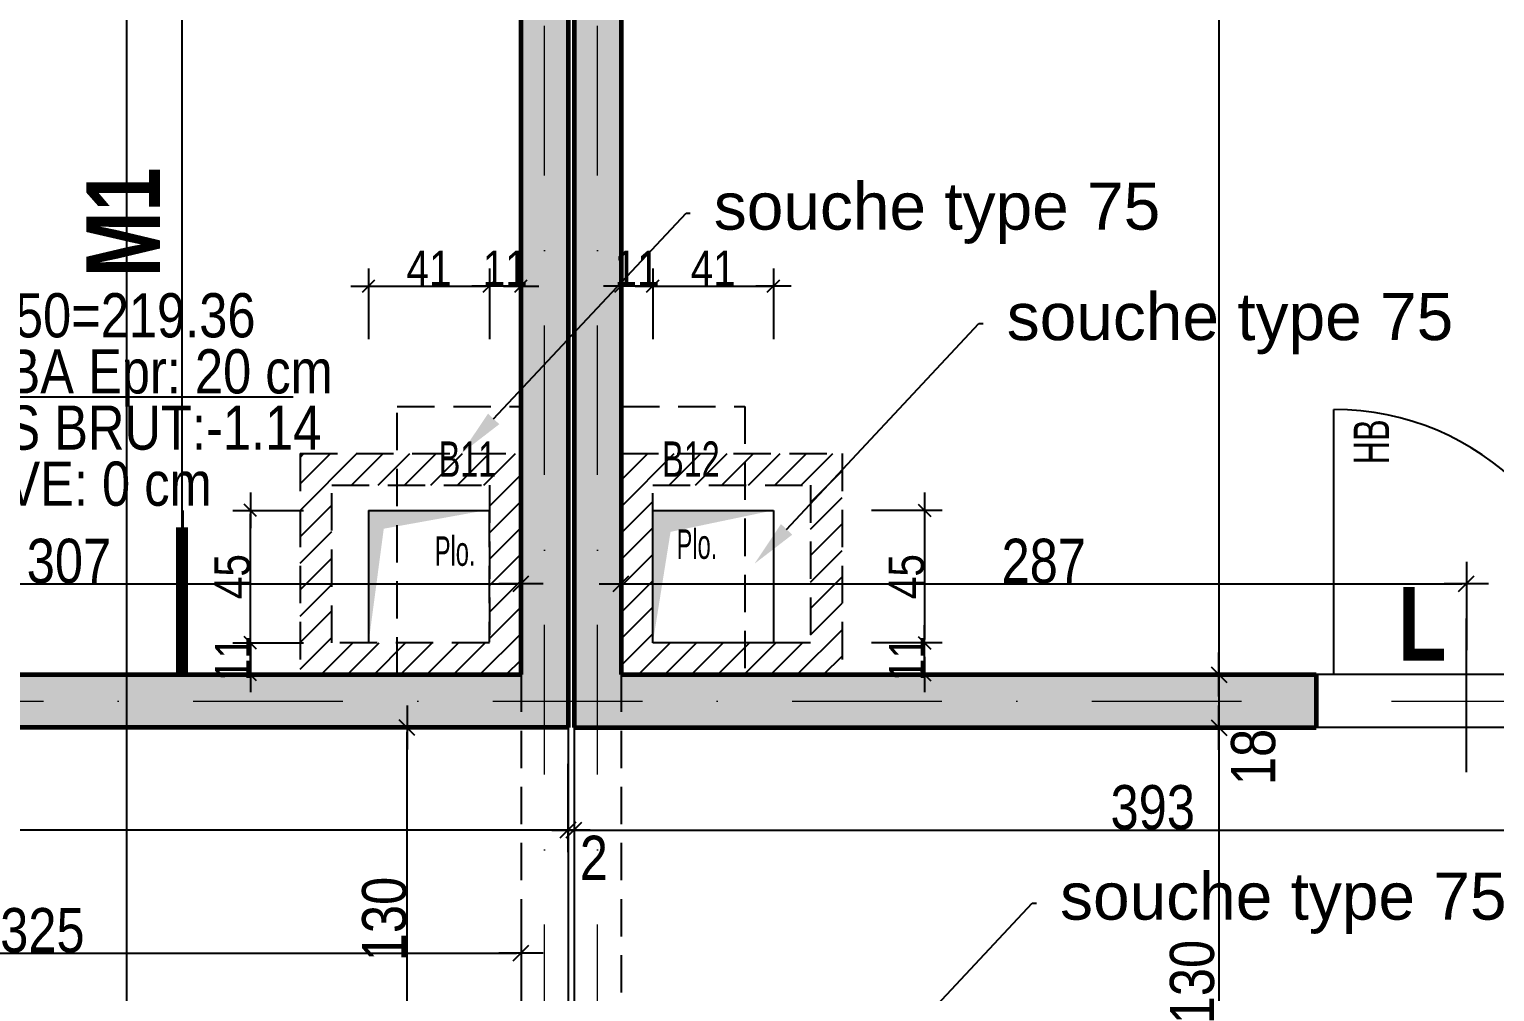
# Model space of a CAD drawing. Header units: millimetres. Extents: x 30537 to 37023, y -37354 to 0.
# Drawn here: x 32150.3 to 32647.9, y -34668.7 to -34342 of the extents above; entities that cross this region are included whole.
import ezdxf
from ezdxf import colors
from ezdxf.entities.mleader import LeaderData, LeaderLine
from ezdxf.enums import TextEntityAlignment as Align
from ezdxf.math import Vec2, Vec3

# ---------------------------------------------------------------- set-up
doc = ezdxf.new("R2010")
doc.units = ezdxf.units.MM
doc.linetypes.add('CACHEX2', pattern=[19.05, 12.7, -6.35])
doc.linetypes.add('TIRETPTX2', pattern=[50.8, 25.4, -12.7, 0, -12.7])
for name, color, linetype in [('01-Cad  2', 1, 'Continuous'), ('01_cote_gen', 4, 'Continuous'), ('01_linteaux', 2, 'Continuous'), ('01_murs_sup', 2, 'CACHEX2'), ('01_poch_murs', 253, 'Continuous'), ('01_resv', 32, 'Continuous'), ('01_texte', 230, 'Continuous'), ('AA_COTES', 2, 'Continuous')]:
    doc.layers.add(name, color=color, linetype=linetype)
for name, color, linetype, lineweight in [('01_murs_coup', 5, 'Continuous', 60), ('01_tram_axes', 2, 'TIRETPTX2', 9), ('_GAZELEC-RESERVATION 2', 6, 'Continuous', 18)]:
    doc.layers.add(name, color=color, linetype=linetype, lineweight=lineweight)
doc.styles.add('ARIAL NA', font='ARIALN.TTF')
doc.styles.add('impact', font='impact.ttf')
doc.styles.get("Standard").update_dxf_attribs({"font": 'arial.ttf'})
doc.styles.add('STYLE2', font='ARIALN.TTF')
doc.dimstyles.new('JB50', dxfattribs={"dimscale": 0.1, "dimtxt": 150, "dimasz": 15, "dimexe": 0.1, "dimexo": 0.1, "dimgap": 0.09, "dimtad": 1, "dimdec": 1, "dimdsep": 46, "dimtxsty": 'STYLE2', "dimblk1": 'BOND_G', "dimblk2": 'BOND_D', "dimsah": 1, "dimcen": 1.5, "dimdle": 0.01, "dimse1": 1, "dimse2": 1, "dimclrd": 4, "dimclre": 2, "dimclrt": 6, "dimazin": 2, "dimtfac": 2.333333, "dimtdec": 1, "dimtix": 1, "dimtmove": 2, "dimatfit": 3, "dimldrblk": 'BOND_G', "dimfxl": 1, "dimtolj": 1, "dimtzin": 0, "dimarcsym": 0})
doc.dimstyles.new('JB50res', dxfattribs={"dimscale": 0.1, "dimtxt": 120, "dimasz": 12, "dimexe": 0.1, "dimexo": 0.1, "dimgap": 0.09, "dimtad": 1, "dimdec": 1, "dimdsep": 46, "dimtxsty": 'STYLE2', "dimblk1": 'BOND_G', "dimblk2": 'BOND_D', "dimsah": 1, "dimcen": 1.5, "dimdle": 0.01, "dimse1": 1, "dimse2": 1, "dimclrd": 4, "dimclre": 2, "dimclrt": 6, "dimazin": 2, "dimtfac": 2.333333, "dimtdec": 1, "dimtix": 1, "dimtmove": 2, "dimatfit": 3, "dimldrblk": 'BOND_G', "dimfxl": 1, "dimtolj": 1, "dimtzin": 0, "dimarcsym": 0})
pattern_1 = [(45, (11025.045, 0), (-4.4901281, 4.4901281), [])]

# ---------------------------------------------------------------- blocks, each defined once
blk = doc.blocks.new('BOND_G')
at = {"layer": 'AA_COTES', "color": 0}
for p, q in [((0, -5), (0, 15)), ((5, 0), (-5, 0)), ((1.77, 1.77), (-1.77, -1.77))]:
    blk.add_line(p, q, dxfattribs=at)
blk = doc.blocks.new('BOND_D')
at = {"layer": 'AA_COTES', "color": 0}
for p, q in [((0, 5), (0, -15)), ((5, 0), (-5, 0)), ((-1.77, -1.77), (1.77, 1.77))]:
    blk.add_line(p, q, dxfattribs=at)
blk = doc.blocks.new('*D4495')
at = {"layer": '01_linteaux', "color": 4, "lineweight": -2, "ltscale": 0.1, "transparency": 16777216}
blk.add_line((32554.23, -33969.51), (32554.23, -34559.51), dxfattribs=at)
at = {"layer": 'Defpoints', "color": 0, "ltscale": 0.1, "transparency": 16777216}
for p in [(32506.43, -33968.01), (32506.43, -34561.01), (32554.23, -34561.01)]:
    blk.add_point(p, dxfattribs=at)
at = {"layer": '01_linteaux', "color": 4, "lineweight": -2, "ltscale": 0.1, "transparency": 16777216, "xscale": 1.5, "yscale": 1.5, "zscale": 1.5}
for name, p, rotation in [('BOND_G', (32554.23, -33968.01), 90), ('BOND_D', (32554.23, -34561.01), 270)]:
    blk.add_blockref(name, p, dxfattribs=dict(at, rotation=rotation))
at = {"layer": '01_linteaux', "color": 6, "ltscale": 0.1, "transparency": 16777216, "insert": (32546.56, -34264.51), "char_height": 15, "attachment_point": 5, "rotation": 90, "style": 'STYLE2'}
blk.add_mtext('\\A1;593', dxfattribs=at)
blk = doc.blocks.new('*D4157')
at = {"layer": '01_cote_gen', "color": 4, "lineweight": -2, "ltscale": 0.1, "transparency": 16777216}
blk.add_line((32554.23, -34562.51), (32554.23, -34577.51), dxfattribs=at)
at = {"layer": 'Defpoints', "color": 0, "ltscale": 0.1, "transparency": 16777216}
for p in [(32561.52, -34561.01), (32554.23, -34579.01), (32561.52, -34579.01)]:
    blk.add_point(p, dxfattribs=at)
at = {"layer": '01_cote_gen', "color": 4, "lineweight": -2, "ltscale": 0.1, "transparency": 16777216, "xscale": 1.5, "yscale": 1.5, "zscale": 1.5}
for name, p, rotation in [('BOND_G', (32554.23, -34561.01), 90), ('BOND_D', (32554.23, -34579.01), 270)]:
    blk.add_blockref(name, p, dxfattribs=dict(at, rotation=rotation))
at = {"layer": '01_cote_gen', "color": 6, "ltscale": 0.1, "transparency": 16777216, "insert": (32565.94, -34588.99), "char_height": 15, "attachment_point": 5, "rotation": 90, "style": 'STYLE2'}
blk.add_mtext('\\A1;18', dxfattribs=at)
blk = doc.blocks.new('*D4158')
at = {"layer": '01_cote_gen', "color": 4, "lineweight": -2, "ltscale": 0.1, "transparency": 16777216}
blk.add_line((32554.23, -34580.51), (32554.23, -34707.51), dxfattribs=at)
at = {"layer": 'Defpoints', "color": 0, "ltscale": 0.1, "transparency": 16777216}
for p in [(32561.52, -34579.01), (32516.98, -34709.01), (32554.23, -34709.01)]:
    blk.add_point(p, dxfattribs=at)
at = {"layer": '01_cote_gen', "color": 4, "lineweight": -2, "ltscale": 0.1, "transparency": 16777216, "xscale": 1.5, "yscale": 1.5, "zscale": 1.5}
for name, p, rotation in [('BOND_G', (32554.23, -34579.01), 90), ('BOND_D', (32554.23, -34709.01), 270)]:
    blk.add_blockref(name, p, dxfattribs=dict(at, rotation=rotation))
at = {"layer": '01_cote_gen', "color": 6, "ltscale": 0.1, "transparency": 16777216, "insert": (32545.18, -34665.41), "char_height": 15, "attachment_point": 5, "rotation": 90, "style": 'STYLE2'}
blk.add_mtext('\\A1;130', dxfattribs=at)
blk = doc.blocks.new('*D4162')
at = {"layer": '01_cote_gen', "color": 4, "lineweight": -2, "ltscale": 0.1, "transparency": 16777216}
blk.add_line((32554.23, -33969.51), (32554.23, -34559.51), dxfattribs=at)
at = {"layer": 'Defpoints', "color": 0, "ltscale": 0.1, "transparency": 16777216}
for p in [(32506.43, -33968.01), (32506.43, -34561.01), (32554.23, -34561.01)]:
    blk.add_point(p, dxfattribs=at)
at = {"layer": '01_cote_gen', "color": 4, "lineweight": -2, "ltscale": 0.1, "transparency": 16777216, "xscale": 1.5, "yscale": 1.5, "zscale": 1.5}
for name, p, rotation in [('BOND_G', (32554.23, -33968.01), 90), ('BOND_D', (32554.23, -34561.01), 270)]:
    blk.add_blockref(name, p, dxfattribs=dict(at, rotation=rotation))
at = {"layer": '01_cote_gen', "color": 6, "ltscale": 0.1, "transparency": 16777216, "insert": (32546.56, -34264.51), "char_height": 15, "attachment_point": 5, "rotation": 90, "style": 'STYLE2'}
blk.add_mtext('\\A1;593', dxfattribs=at)
blk = doc.blocks.new('*D4172')
at = {"layer": '01_cote_gen', "color": 4, "lineweight": -2, "ltscale": 0.1, "transparency": 16777216}
blk.add_line((32352.76, -34530.19), (32636.76, -34530.19), dxfattribs=at)
at = {"layer": 'Defpoints', "color": 0, "ltscale": 0.1, "transparency": 16777216}
for p in [(32351.26, -34449.43), (32638.26, -34530.19), (32638.26, -34541.98)]:
    blk.add_point(p, dxfattribs=at)
at = {"layer": '01_cote_gen', "color": 4, "lineweight": -2, "ltscale": 0.1, "transparency": 16777216, "xscale": 1.5, "yscale": 1.5, "zscale": 1.5, "rotation": 180}
blk.add_blockref('BOND_G', (32351.26, -34530.19), dxfattribs=at)
at = {"layer": '01_cote_gen', "color": 4, "lineweight": -2, "ltscale": 0.1, "transparency": 16777216, "xscale": 1.5, "yscale": 1.5, "zscale": 1.5}
blk.add_blockref('BOND_D', (32638.26, -34530.19), dxfattribs=at)
at = {"layer": '01_cote_gen', "color": 6, "ltscale": 0.1, "transparency": 16777216, "insert": (32494.76, -34522.52), "char_height": 15, "attachment_point": 5, "style": 'STYLE2'}
blk.add_mtext('\\A1;287', dxfattribs=at)
blk = doc.blocks.new('*D4497')
at = {"layer": '01_cote_gen', "color": 4, "lineweight": -2, "ltscale": 0.1, "transparency": 16777216}
blk.add_line((32011.77, -34530.19), (32315.76, -34530.19), dxfattribs=at)
at = {"layer": 'Defpoints', "color": 0, "ltscale": 0.1, "transparency": 16777216}
for p in [(32317.26, -34439.34), (32317.26, -34530.19), (32010.27, -34546.29)]:
    blk.add_point(p, dxfattribs=at)
at = {"layer": '01_cote_gen', "color": 4, "lineweight": -2, "ltscale": 0.1, "transparency": 16777216, "xscale": 1.5, "yscale": 1.5, "zscale": 1.5, "rotation": 180}
blk.add_blockref('BOND_G', (32010.27, -34530.19), dxfattribs=at)
at = {"layer": '01_cote_gen', "color": 4, "lineweight": -2, "ltscale": 0.1, "transparency": 16777216, "xscale": 1.5, "yscale": 1.5, "zscale": 1.5}
blk.add_blockref('BOND_D', (32317.26, -34530.19), dxfattribs=at)
at = {"layer": '01_cote_gen', "color": 6, "ltscale": 0.1, "transparency": 16777216, "insert": (32163.76, -34522.52), "char_height": 15, "attachment_point": 5, "style": 'STYLE2'}
blk.add_mtext('\\A1;307', dxfattribs=at)
blk = doc.blocks.new('*D4173')
at = {"layer": '01_cote_gen', "color": 4, "lineweight": -2, "ltscale": 0.1, "transparency": 16777216}
blk.add_line((32331.76, -34613.82), (31584.76, -34613.82), dxfattribs=at)
at = {"layer": 'Defpoints', "color": 0, "ltscale": 0.1, "transparency": 16777216}
for p in [(31583.26, -34596.01), (31583.26, -34613.82), (32333.26, -34610.23)]:
    blk.add_point(p, dxfattribs=at)
at = {"layer": '01_cote_gen', "color": 4, "lineweight": -2, "ltscale": 0.1, "transparency": 16777216, "xscale": 1.5, "yscale": 1.5, "zscale": 1.5, "rotation": 180}
blk.add_blockref('BOND_D', (31583.26, -34613.82), dxfattribs=at)
at = {"layer": '01_cote_gen', "color": 4, "lineweight": -2, "ltscale": 0.1, "transparency": 16777216, "xscale": 1.5, "yscale": 1.5, "zscale": 1.5}
blk.add_blockref('BOND_G', (32333.26, -34613.82), dxfattribs=at)
at = {"layer": '01_cote_gen', "color": 6, "ltscale": 0.1, "transparency": 16777216, "insert": (31958.26, -34606.15), "char_height": 15, "attachment_point": 5, "style": 'STYLE2'}
blk.add_mtext('\\A1;750', dxfattribs=at)
blk = doc.blocks.new('*D4174')
at = {"layer": '01_cote_gen', "color": 4, "lineweight": -2, "ltscale": 0.1, "transparency": 16777216}
for p, q in [((32331.76, -34613.82), (32330.26, -34613.82)), ((32335.26, -34613.82), (32333.26, -34613.82)), ((32336.76, -34613.82), (32338.26, -34613.82))]:
    blk.add_line(p, q, dxfattribs=at)
at = {"layer": 'Defpoints', "color": 0, "ltscale": 0.1, "transparency": 16777216}
for p in [(32333.26, -34601.21), (32335.26, -34601.21), (32333.26, -34613.82)]:
    blk.add_point(p, dxfattribs=at)
at = {"layer": '01_cote_gen', "color": 4, "lineweight": -2, "ltscale": 0.1, "transparency": 16777216, "xscale": 1.5, "yscale": 1.5, "zscale": 1.5}
blk.add_blockref('BOND_D', (32333.26, -34613.82), dxfattribs=at)
at = {"layer": '01_cote_gen', "color": 4, "lineweight": -2, "ltscale": 0.1, "transparency": 16777216, "xscale": 1.5, "yscale": 1.5, "zscale": 1.5, "rotation": 180}
blk.add_blockref('BOND_G', (32335.26, -34613.82), dxfattribs=at)
at = {"layer": '01_cote_gen', "color": 6, "ltscale": 0.1, "transparency": 16777216, "insert": (32341.99, -34623.23), "char_height": 15, "attachment_point": 5, "style": 'STYLE2'}
blk.add_mtext('\\A1;2', dxfattribs=at)
blk = doc.blocks.new('*D4245')
at = {"layer": '01_cote_gen', "color": 4, "lineweight": -2, "ltscale": 0.1, "transparency": 16777216}
blk.add_line((32278.56, -34707.51), (32278.56, -34580.49), dxfattribs=at)
at = {"layer": 'Defpoints', "color": 0, "ltscale": 0.1, "transparency": 16777216}
for p in [(32278.56, -34578.99), (32298.73, -34578.99), (32292.85, -34709.01)]:
    blk.add_point(p, dxfattribs=at)
at = {"layer": '01_cote_gen', "color": 4, "lineweight": -2, "ltscale": 0.1, "transparency": 16777216, "xscale": 1.5, "yscale": 1.5, "zscale": 1.5}
for name, p, rotation in [('BOND_D', (32278.56, -34578.99), 90), ('BOND_G', (32278.56, -34709.01), 270)]:
    blk.add_blockref(name, p, dxfattribs=dict(at, rotation=rotation))
at = {"layer": '01_cote_gen', "color": 6, "ltscale": 0.1, "transparency": 16777216, "insert": (32270.9, -34644), "char_height": 15, "attachment_point": 5, "rotation": 90, "style": 'STYLE2'}
blk.add_mtext('\\A1;130', dxfattribs=at)
blk = doc.blocks.new('*D4509')
at = {"layer": '01_cote_gen', "color": 4, "lineweight": -2, "ltscale": 0.1, "transparency": 16777216}
blk.add_line((32336.76, -34613.82), (32726.76, -34613.82), dxfattribs=at)
at = {"layer": 'Defpoints', "color": 0, "ltscale": 0.1, "transparency": 16777216}
for p in [(32728.26, -34613.82), (32335.26, -34647.82), (32728.26, -34652.04)]:
    blk.add_point(p, dxfattribs=at)
at = {"layer": '01_cote_gen', "color": 4, "lineweight": -2, "ltscale": 0.1, "transparency": 16777216, "xscale": 1.5, "yscale": 1.5, "zscale": 1.5, "rotation": 180}
blk.add_blockref('BOND_G', (32335.26, -34613.82), dxfattribs=at)
at = {"layer": '01_cote_gen', "color": 4, "lineweight": -2, "ltscale": 0.1, "transparency": 16777216, "xscale": 1.5, "yscale": 1.5, "zscale": 1.5}
blk.add_blockref('BOND_D', (32728.26, -34613.82), dxfattribs=at)
at = {"layer": '01_cote_gen', "color": 6, "ltscale": 0.1, "transparency": 16777216, "insert": (32531.76, -34606.15), "char_height": 15, "attachment_point": 5, "style": 'STYLE2'}
blk.add_mtext('\\A1;393', dxfattribs=at)
blk = doc.blocks.new('*D4391')
at = {"layer": '01_cote_gen', "color": 4, "lineweight": -2, "ltscale": 0.1, "transparency": 16777216}
blk.add_line((32352.46, -34329.35), (32716.08, -34329.35), dxfattribs=at)
at = {"layer": 'Defpoints', "color": 0, "ltscale": 0.1, "transparency": 16777216}
for p in [(32717.28, -34329.35), (32351.26, -34360.03), (32717.28, -34373.99)]:
    blk.add_point(p, dxfattribs=at)
at = {"layer": '01_cote_gen', "color": 4, "lineweight": -2, "ltscale": 0.1, "transparency": 16777216, "xscale": 1.2, "yscale": 1.2, "zscale": 1.2, "rotation": 180}
blk.add_blockref('BOND_G', (32351.26, -34329.35), dxfattribs=at)
at = {"layer": '01_cote_gen', "color": 4, "lineweight": -2, "ltscale": 0.1, "transparency": 16777216, "xscale": 1.2, "yscale": 1.2, "zscale": 1.2}
blk.add_blockref('BOND_D', (32717.28, -34329.35), dxfattribs=at)
at = {"layer": '01_cote_gen', "color": 6, "ltscale": 0.1, "transparency": 16777216, "insert": (32534.27, -34323.22), "char_height": 12, "attachment_point": 5, "style": 'STYLE2'}
blk.add_mtext('\\A1;366', dxfattribs=at)
blk = doc.blocks.new('*D4439')
at = {"layer": '01_cote_gen', "color": 4, "lineweight": -2, "ltscale": 0.5, "transparency": 16777216}
blk.add_line((32454.28, -34506.46), (32454.28, -34549.06), dxfattribs=at)
at = {"layer": 'Defpoints', "color": 0, "ltscale": 0.5, "transparency": 16777216}
for p in [(32403.01, -34505.26), (32402.01, -34550.26), (32454.28, -34550.26)]:
    blk.add_point(p, dxfattribs=at)
at = {"layer": '01_cote_gen', "color": 4, "lineweight": -2, "ltscale": 0.5, "transparency": 16777216, "xscale": 1.2, "yscale": 1.2, "zscale": 1.2}
for name, p, rotation in [('BOND_G', (32454.28, -34505.26), 90), ('BOND_D', (32454.28, -34550.26), 270)]:
    blk.add_blockref(name, p, dxfattribs=dict(at, rotation=rotation))
at = {"layer": '01_cote_gen', "color": 6, "ltscale": 0.5, "transparency": 16777216, "insert": (32448.16, -34527.76), "char_height": 12, "attachment_point": 5, "rotation": 90, "style": 'STYLE2'}
blk.add_mtext('\\A1;45', dxfattribs=at)
blk = doc.blocks.new('*D4440')
at = {"layer": '01_cote_gen', "color": 4, "lineweight": -2, "ltscale": 0.5, "transparency": 16777216}
blk.add_line((32225.38, -34549.06), (32225.38, -34506.46), dxfattribs=at)
at = {"layer": 'Defpoints', "color": 0, "ltscale": 0.5, "transparency": 16777216}
for p in [(32225.38, -34505.26), (32265.51, -34505.26), (32259.94, -34550.26)]:
    blk.add_point(p, dxfattribs=at)
at = {"layer": '01_cote_gen', "color": 4, "lineweight": -2, "ltscale": 0.5, "transparency": 16777216, "xscale": 1.2, "yscale": 1.2, "zscale": 1.2}
for name, p, rotation in [('BOND_D', (32225.38, -34505.26), 90), ('BOND_G', (32225.38, -34550.26), 270)]:
    blk.add_blockref(name, p, dxfattribs=dict(at, rotation=rotation))
at = {"layer": '01_cote_gen', "color": 6, "ltscale": 0.5, "transparency": 16777216, "insert": (32219.27, -34527.76), "char_height": 12, "attachment_point": 5, "rotation": 90, "style": 'STYLE2'}
blk.add_mtext('\\A1;45', dxfattribs=at)
blk = doc.blocks.new('*D4441')
at = {"layer": '01_cote_gen', "color": 4, "lineweight": -2, "ltscale": 0.5, "transparency": 16777216}
blk.add_line((32266.71, -34429.12), (32305.31, -34429.12), dxfattribs=at)
at = {"layer": 'Defpoints', "color": 0, "ltscale": 0.5, "transparency": 16777216}
for p in [(32306.51, -34429.12), (32265.51, -34505.26), (32306.51, -34510.23)]:
    blk.add_point(p, dxfattribs=at)
at = {"layer": '01_cote_gen', "color": 4, "lineweight": -2, "ltscale": 0.5, "transparency": 16777216, "xscale": 1.2, "yscale": 1.2, "zscale": 1.2, "rotation": 180}
blk.add_blockref('BOND_G', (32265.51, -34429.12), dxfattribs=at)
at = {"layer": '01_cote_gen', "color": 4, "lineweight": -2, "ltscale": 0.5, "transparency": 16777216, "xscale": 1.2, "yscale": 1.2, "zscale": 1.2}
blk.add_blockref('BOND_D', (32306.51, -34429.12), dxfattribs=at)
at = {"layer": '01_cote_gen', "color": 6, "ltscale": 0.5, "transparency": 16777216, "insert": (32286.01, -34423.09), "char_height": 12, "attachment_point": 5, "style": 'STYLE2'}
blk.add_mtext('\\A1;41', dxfattribs=at)
blk = doc.blocks.new('*D4075')
at = {"layer": '01_cote_gen', "color": 4, "lineweight": -2, "ltscale": 0.5, "transparency": 16777216}
blk.add_line((32363.21, -34429.12), (32401.81, -34429.12), dxfattribs=at)
at = {"layer": 'Defpoints', "color": 0, "ltscale": 0.5, "transparency": 16777216}
for p in [(32403.01, -34429.12), (32362.01, -34505.26), (32403.01, -34505.26)]:
    blk.add_point(p, dxfattribs=at)
at = {"layer": '01_cote_gen', "color": 4, "lineweight": -2, "ltscale": 0.5, "transparency": 16777216, "xscale": 1.2, "yscale": 1.2, "zscale": 1.2, "rotation": 180}
blk.add_blockref('BOND_G', (32362.01, -34429.12), dxfattribs=at)
at = {"layer": '01_cote_gen', "color": 4, "lineweight": -2, "ltscale": 0.5, "transparency": 16777216, "xscale": 1.2, "yscale": 1.2, "zscale": 1.2}
blk.add_blockref('BOND_D', (32403.01, -34429.12), dxfattribs=at)
at = {"layer": '01_cote_gen', "color": 6, "ltscale": 0.5, "transparency": 16777216, "insert": (32382.51, -34423.09), "char_height": 12, "attachment_point": 5, "style": 'STYLE2'}
blk.add_mtext('\\A1;41', dxfattribs=at)
blk = doc.blocks.new('*D4442')
at = {"layer": '01_cote_gen', "color": 4, "lineweight": -2, "ltscale": 0.5, "transparency": 16777216}
for p, q in [((32350.06, -34429.12), (32348.86, -34429.12)), ((32362.01, -34429.12), (32351.26, -34429.12)), ((32363.21, -34429.12), (32364.41, -34429.12))]:
    blk.add_line(p, q, dxfattribs=at)
at = {"layer": 'Defpoints', "color": 0, "ltscale": 0.5, "transparency": 16777216}
for p in [(32351.26, -34429.12), (32351.26, -34438.09), (32362.01, -34438.09)]:
    blk.add_point(p, dxfattribs=at)
at = {"layer": '01_cote_gen', "color": 4, "lineweight": -2, "ltscale": 0.5, "transparency": 16777216, "xscale": 1.2, "yscale": 1.2, "zscale": 1.2}
blk.add_blockref('BOND_D', (32351.26, -34429.12), dxfattribs=at)
at = {"layer": '01_cote_gen', "color": 4, "lineweight": -2, "ltscale": 0.5, "transparency": 16777216, "xscale": 1.2, "yscale": 1.2, "zscale": 1.2, "rotation": 180}
blk.add_blockref('BOND_G', (32362.01, -34429.12), dxfattribs=at)
at = {"layer": '01_cote_gen', "color": 6, "ltscale": 0.5, "transparency": 16777216, "insert": (32356.64, -34423.09), "char_height": 12, "attachment_point": 5, "style": 'STYLE2'}
blk.add_mtext('\\A1;11', dxfattribs=at)
blk = doc.blocks.new('*D4443')
at = {"layer": '01_cote_gen', "color": 4, "lineweight": -2, "ltscale": 0.5, "transparency": 16777216}
for p, q in [((32305.31, -34429.12), (32304.11, -34429.12)), ((32317.26, -34429.12), (32306.51, -34429.12)), ((32318.46, -34429.12), (32319.66, -34429.12))]:
    blk.add_line(p, q, dxfattribs=at)
at = {"layer": 'Defpoints', "color": 0, "ltscale": 0.5, "transparency": 16777216}
for p in [(32306.51, -34429.12), (32306.51, -34436.04), (32317.26, -34436.04)]:
    blk.add_point(p, dxfattribs=at)
at = {"layer": '01_cote_gen', "color": 4, "lineweight": -2, "ltscale": 0.5, "transparency": 16777216, "xscale": 1.2, "yscale": 1.2, "zscale": 1.2}
blk.add_blockref('BOND_D', (32306.51, -34429.12), dxfattribs=at)
at = {"layer": '01_cote_gen', "color": 4, "lineweight": -2, "ltscale": 0.5, "transparency": 16777216, "xscale": 1.2, "yscale": 1.2, "zscale": 1.2, "rotation": 180}
blk.add_blockref('BOND_G', (32317.26, -34429.12), dxfattribs=at)
at = {"layer": '01_cote_gen', "color": 6, "ltscale": 0.5, "transparency": 16777216, "insert": (32311.89, -34423.09), "char_height": 12, "attachment_point": 5, "style": 'STYLE2'}
blk.add_mtext('\\A1;11', dxfattribs=at)
blk = doc.blocks.new('*D4444')
at = {"layer": '01_cote_gen', "color": 4, "lineweight": -2, "ltscale": 0.5, "transparency": 16777216}
for p, q in [((32454.28, -34549.06), (32454.28, -34547.86)), ((32454.28, -34561.01), (32454.28, -34550.26)), ((32454.28, -34562.21), (32454.28, -34563.41))]:
    blk.add_line(p, q, dxfattribs=at)
at = {"layer": 'Defpoints', "color": 0, "ltscale": 0.5, "transparency": 16777216}
for p in [(32440.96, -34550.26), (32454.28, -34550.26), (32438.82, -34561.01)]:
    blk.add_point(p, dxfattribs=at)
at = {"layer": '01_cote_gen', "color": 4, "lineweight": -2, "ltscale": 0.5, "transparency": 16777216, "xscale": 1.2, "yscale": 1.2, "zscale": 1.2}
for name, p, rotation in [('BOND_D', (32454.28, -34550.26), 270), ('BOND_G', (32454.28, -34561.01), 90)]:
    blk.add_blockref(name, p, dxfattribs=dict(at, rotation=rotation))
at = {"layer": '01_cote_gen', "color": 6, "ltscale": 0.5, "transparency": 16777216, "insert": (32448.24, -34555.63), "char_height": 12, "attachment_point": 5, "rotation": 90, "style": 'STYLE2'}
blk.add_mtext('\\A1;11', dxfattribs=at)
blk = doc.blocks.new('*D4445')
at = {"layer": '01_cote_gen', "color": 4, "lineweight": -2, "ltscale": 0.5, "transparency": 16777216}
for p, q in [((32225.38, -34549.06), (32225.38, -34547.86)), ((32225.38, -34550.26), (32225.38, -34561.01)), ((32225.38, -34562.21), (32225.38, -34563.41))]:
    blk.add_line(p, q, dxfattribs=at)
at = {"layer": 'Defpoints', "color": 0, "ltscale": 0.5, "transparency": 16777216}
for p in [(32232.65, -34550.26), (32225.38, -34561.01), (32232.65, -34561.01)]:
    blk.add_point(p, dxfattribs=at)
at = {"layer": '01_cote_gen', "color": 4, "lineweight": -2, "ltscale": 0.5, "transparency": 16777216, "xscale": 1.2, "yscale": 1.2, "zscale": 1.2}
for name, p, rotation in [('BOND_G', (32225.38, -34550.26), 270), ('BOND_D', (32225.38, -34561.01), 90)]:
    blk.add_blockref(name, p, dxfattribs=dict(at, rotation=rotation))
at = {"layer": '01_cote_gen', "color": 6, "ltscale": 0.5, "transparency": 16777216, "insert": (32219.35, -34555.63), "char_height": 12, "attachment_point": 5, "rotation": 90, "style": 'STYLE2'}
blk.add_mtext('\\A1;11', dxfattribs=at)
blk = doc.blocks.new('*D4456')
at = {"layer": '01_cote_gen', "color": 4, "lineweight": -2, "ltscale": 0.1, "transparency": 16777216}
blk.add_line((31993.76, -34655.56), (32315.76, -34655.56), dxfattribs=at)
at = {"layer": 'Defpoints', "color": 0, "ltscale": 0.1, "transparency": 16777216}
for p in [(32317.26, -34655.56), (31992.26, -34663.06), (32317.26, -34671.75)]:
    blk.add_point(p, dxfattribs=at)
at = {"layer": '01_cote_gen', "color": 4, "lineweight": -2, "ltscale": 0.1, "transparency": 16777216, "xscale": 1.5, "yscale": 1.5, "zscale": 1.5, "rotation": 180}
blk.add_blockref('BOND_G', (31992.26, -34655.56), dxfattribs=at)
at = {"layer": '01_cote_gen', "color": 4, "lineweight": -2, "ltscale": 0.1, "transparency": 16777216, "xscale": 1.5, "yscale": 1.5, "zscale": 1.5}
blk.add_blockref('BOND_D', (32317.26, -34655.56), dxfattribs=at)
at = {"layer": '01_cote_gen', "color": 6, "ltscale": 0.1, "transparency": 16777216, "insert": (32154.76, -34647.89), "char_height": 15, "attachment_point": 5, "style": 'STYLE2'}
blk.add_mtext('\\A1;325', dxfattribs=at)

msp = doc.modelspace()

# ---------------------------------------------------------------- hatches: boundary and pattern name
at = {"layer": '01_poch_murs', "ltscale": 0.1}
h = msp.add_hatch(color=256, dxfattribs=at)
h.dxf.hatch_style = 1
h.paths.add_polyline_path([(31662.26, -33952.01), (31565.27, -33952.01), (31565.27, -33752.01), (31565.27, -33952.01), (31462.26, -33952.01), (31462.26, -33968.01), (31565.26, -33968.01), (31565.26, -34613.01), (31583.26, -34613.01), (31583.26, -34579.01), (31959.27, -34579.01), (31959.26, -34560.98), (31583.26, -34561.01), (31583.26, -33968.01), (31662.26, -33968.01)])
h.paths.add_polyline_path([(31362.26, -33952.01), (31262.26, -33952.01), (31262.26, -33968.01), (31362.26, -33968.01)])
h.paths.add_polyline_path([(31062.26, -33952.01), (30949.27, -33952.01), (30949.27, -34424.01), (30965.27, -34424.01), (30965.27, -33968.01), (31062.26, -33968.01)])
h.paths.add_polyline_path([(32062.26, -33952.01), (31862.26, -33952.01), (31862.26, -33968.01), (32062.26, -33968.01)])
h.paths.add_polyline_path([(32333.26, -33752.01), (32317.27, -33752.01), (32317.27, -33952.01), (32317.26, -33952.01), (32162.26, -33952.01), (32162.26, -33968.01), (32317.26, -33968.01), (32317.26, -34561.01), (32061.26, -34561.01), (32061.26, -34579.01), (32333.26, -34578.99)])
h.paths.add_polyline_path([(32561.26, -33952.01), (32335.26, -33952.01), (32335.26, -34579.01), (32587.26, -34579.01), (32587.26, -34561.01), (32351.26, -34561.01), (32351.26, -33968.01), (32561.26, -33968.01)])
h.paths.add_polyline_path([(32819.26, -33952.01), (32661.26, -33952.01), (32661.26, -33968.01), (32819.26, -33968.01)])
h.paths.add_polyline_path([(33137.26, -33952.01), (32919.26, -33952.01), (32919.26, -33968.01), (33137.26, -33968.01)])
h.paths.add_polyline_path([(33374.26, -33952.01), (33237.26, -33952.01), (33237.26, -33968.01), (33358.26, -33968.01), (33358.26, -34019.01), (33374.26, -34019.01)])
h.paths.add_polyline_path([(33374.26, -34219.01), (33358.26, -34219.01), (33358.76, -34365.05), (33374.76, -34365.05)])
h.paths.add_polyline_path([(33374.76, -34465.05), (33358.76, -34465.05), (33358.26, -34635.01), (32932.26, -34635.01), (32932.26, -34570.01), (32912.26, -34570.01), (32912.26, -34635.01), (32746.26, -34635.01), (32746.26, -34561.01), (32689.26, -34561.01), (32689.26, -34579.01), (32728.26, -34579.01), (32728.26, -34709.01), (32689.26, -34709.01), (32689.26, -34727.01), (32746.26, -34727.01), (32746.26, -34653.01), (32912.26, -34653.01), (32912.26, -34718.01), (32932.26, -34718.01), (32932.26, -34653.01), (33358.26, -34653.01), (33358.26, -34823.01), (33374.26, -34823.01)])
h.paths.add_polyline_path([(32587.26, -34709.01), (32335.26, -34709.01), (32335.26, -35336.01), (32596.26, -35336.01), (32596.26, -35320.01), (32351.26, -35320.01), (32351.26, -34727.01), (32587.26, -34727.01)])
h.paths.add_polyline_path([(33374.26, -34923.01), (33358.26, -34923.01), (33358.26, -35019.01), (33374.26, -35019.01)])
h.paths.add_polyline_path([(31977.26, -34741.99), (31992.26, -34741.99), (31992.26, -34723.99), (31894.26, -34723.99), (31894.26, -34741.99), (31957.26, -34741.99), (31957.26, -34904.99), (31732.26, -34904.99), (31732.26, -34741.99), (31792.26, -34741.99), (31792.26, -34723.99), (31712.26, -34723.99), (31712.26, -35144.98), (31938.23, -35144.98), (31938.23, -35309.98), (31713.26, -35309.98), (31713.26, -35493.98), (31731.26, -35493.98), (31731.26, -35329.98), (31958.23, -35329.98), (31958.23, -35101.99), (32317.26, -35101.99), (32317.26, -35375.01), (32333.26, -35375.01), (32333.26, -34723.99), (32094.26, -34723.99), (32094.26, -34741.99), (32317.26, -34741.99), (32317.26, -35081.99), (31977.26, -35081.99)])
h.paths.add_polyline_path([(31957.26, -34924.99), (31957.26, -35014.99), (31732.26, -35014.99), (31732.26, -34924.99)], flags=16)
h.paths.add_polyline_path([(31957.26, -35034.99), (31957.26, -35081.99), (31938.23, -35081.99), (31938.23, -35124.98), (31732.26, -35124.98), (31732.26, -35034.99)], flags=16)
h.paths.add_polyline_path([(31583.26, -34715.01), (31565.26, -34715.01), (31565.26, -34779.01), (30965.27, -34779.01), (30965.27, -34524.01), (30949.27, -34524.01), (30949.27, -34924.01), (30965.27, -34924.01), (30965.27, -34797.01), (31565.26, -34797.01), (31565.26, -35203), (31583.26, -35203)])
h.paths.add_polyline_path([(31583.26, -35305), (31565.26, -35305), (31565.29, -35591.01), (30965.29, -35591.01), (30965.27, -35529.01), (30949.27, -35529.01), (30949.27, -35820.01), (30965.27, -35820.01), (30965.29, -35609.01), (31565.29, -35609.01), (31565.26, -35814.01), (31606.26, -35814.01), (31606.26, -35796.01), (31583.26, -35796.01)])
h.paths.add_polyline_path([(31731.26, -35595.98), (31713.26, -35595.98), (31713.26, -35796.01), (31708.26, -35796.01), (31708.26, -35814.01), (31713.26, -35814.01), (31713.26, -36205), (31482.26, -36205), (31482.26, -36223), (31713.26, -36223), (31713.26, -36381.01), (31953.26, -36381.01), (31953.26, -36645.01), (31698.27, -36645.01), (31698.27, -36661.01), (32031.27, -36661.01), (32031.27, -36645.01), (31969.26, -36645.01), (31969.26, -36381.01), (31987.26, -36381.01), (31987.26, -36365.01), (31731.26, -36365.01)])
h.paths.add_polyline_path([(32333.26, -35475.01), (32317.26, -35475.01), (32317.26, -35719.01), (32333.26, -35719.01)])
h.paths.add_polyline_path([(32333.26, -35819.01), (32317.26, -35819.01), (32317.26, -36019.01), (32333.26, -36019.01)])
h.paths.add_polyline_path([(32333.26, -36119.01), (32317.26, -36119.01), (32317.26, -36365.01), (32287.26, -36365.01), (32287.26, -36381.01), (32333.26, -36381.01)])
h.paths.add_polyline_path([(31328.27, -36365), (31290.27, -36365.01), (31290.27, -36381.01), (31312.27, -36381), (31312.27, -36645), (31251.27, -36645.01), (31251.27, -36661.01), (31351.27, -36661.01), (31351.27, -36645.01), (31328.27, -36645.01)])
h.paths.add_polyline_path([(30965.27, -36225.01), (30949.27, -36225.01), (30949.27, -36381.01), (30990.27, -36381.01), (30990.27, -36365.01), (30965.27, -36365.01)])
h.paths.add_polyline_path([(30965.27, -35920.01), (30949.27, -35920.01), (30949.27, -36125.01), (30965.27, -36125.01)])
h.paths.add_polyline_path([(31598.27, -36645.01), (31451.27, -36645.01), (31451.27, -36661.01), (31598.27, -36661.01)])
h.paths.add_polyline_path([(31964.26, -34760.38), (31964.41, -34760.38), (31964.41, -34749.79), (31964.26, -34749.79)], flags=16)
h.paths.add_polyline_path([(31317.06, -36497.71), (31317.06, -36466.48)], flags=16)
at = {"layer": '01_resv', "linetype": 'CACHEX2'}
h = msp.add_hatch(dxfattribs=at)
h.set_pattern_fill('ANSI31', color=256, scale=2)
h.set_pattern_definition(pattern_1)
h.paths.add_polyline_path([(32275.24, -34486.01), (32242.26, -34486.01), (32242.26, -34561.01), (32275.24, -34561.01), (32275.24, -34550.26), (32253.01, -34550.26), (32253.01, -34496.76), (32275.24, -34496.76)])
h.paths.add_polyline_path([(32317.26, -34486.01), (32275.24, -34486.01), (32275.24, -34496.76), (32306.51, -34496.76), (32306.51, -34550.26), (32275.24, -34550.26), (32275.24, -34561.01), (32317.26, -34561.01)])
h.paths.add_polyline_path([(32286.31, -34496.9), (32311.9, -34496.9), (32311.9, -34478.82), (32286.31, -34478.82)], flags=9)
h = msp.add_hatch(dxfattribs=at)
h.set_pattern_fill('ANSI31', color=256, scale=2)
h.set_pattern_definition(pattern_1)
h.paths.add_polyline_path([(32393.24, -34486.01), (32351.26, -34486.01), (32351.26, -34560.23), (32351.26, -34561.01), (32393.24, -34561.01), (32393.24, -34550.26), (32362.01, -34550.26), (32362.01, -34550.26), (32362.01, -34505.26), (32362.01, -34496.76), (32393.24, -34496.76)])
h.paths.add_polyline_path([(32426.26, -34491.58), (32426.26, -34486.01), (32393.24, -34486.01), (32393.24, -34496.76), (32415.51, -34496.76), (32415.51, -34503.09)])
h.paths.add_polyline_path([(32426.26, -34491.58), (32415.51, -34503.09), (32415.51, -34550.26), (32393.24, -34550.26), (32393.24, -34561.01), (32426.26, -34561.01)])
h.paths.add_polyline_path([(32362.17, -34496.9), (32387.76, -34496.9), (32387.76, -34478.82), (32362.17, -34478.82)], flags=9)

# ---------------------------------------------------------------- linework, layer by layer
at = {"layer": '01-Cad  2'}
msp.add_line((32183.29, -33204.02), (32183.29, -37304.02), dxfattribs=at)
at = {"layer": '01_linteaux', "ltscale": 0.1}
for p, q in [((32593.26, -34561.01), (32593.26, -34471.01)), ((32638.26, -34594.12), (32638.26, -34541.98)), ((32689.26, -34561.01), (32587.26, -34561.01)), ((32333.26, -34578.99), (32333.26, -34723.99)), ((32335.26, -34579.01), (32335.26, -34709.01)), ((32689.26, -34579.01), (32587.26, -34579.01))]:
    msp.add_line(p, q, dxfattribs=at)
msp.add_arc((32593.26, -34561.01), 90, 0, 90, dxfattribs=at)
at = {"layer": '01_murs_coup'}
for p, q in [((32333.26, -33752.01), (32333.26, -34578.99)), ((32335.26, -33952.01), (32335.26, -34579.01)), ((32317.26, -34561.01), (32317.26, -33968.01)), ((32351.26, -33968.01), (32351.26, -34561.01)), ((32061.26, -34561.01), (32317.26, -34561.01)), ((32351.26, -34561.01), (32587.26, -34561.01)), ((32587.26, -34561.01), (32587.26, -34579.01)), ((32333.26, -34578.99), (32061.26, -34579.01)), ((32335.26, -34579.01), (32587.26, -34579.01))]:
    msp.add_line(p, q, dxfattribs=at)
at = {"layer": '01_murs_sup'}
for p, q in [((32317.26, -34561.01), (32317.26, -34723.99)), ((32351.26, -34561.01), (32351.26, -34727.01))]:
    msp.add_line(p, q, dxfattribs=at)
at = {"layer": '01_resv', "linetype": 'CACHEX2'}
for p, q in [((32275.24, -34469.97), (32317.26, -34469.97)), ((32275.24, -34561.04), (32275.24, -34469.97)), ((32351.59, -34469.97), (32393.24, -34469.97)), ((32393.24, -34469.97), (32393.24, -34561.04)), ((32242.26, -34486.01), (32242.26, -34561.01)), ((32242.26, -34486.01), (32317.26, -34486.01)), ((32351.26, -34486.01), (32426.26, -34486.01)), ((32426.26, -34486.01), (32426.26, -34561.01)), ((32253.01, -34496.76), (32306.51, -34496.76)), ((32253.01, -34550.26), (32253.01, -34496.76)), ((32306.51, -34496.76), (32306.51, -34550.26)), ((32362.01, -34496.76), (32415.51, -34496.76)), ((32362.01, -34550.26), (32362.01, -34496.76)), ((32415.51, -34496.76), (32415.51, -34550.26)), ((32306.46, -34505.04), (32306.46, -34550.04)), ((32306.51, -34550.26), (32253.01, -34550.26)), ((32306.51, -34550.26), (32265.51, -34550.26)), ((32415.51, -34550.26), (32362.01, -34550.26))]:
    msp.add_line(p, q, dxfattribs=at)
at = {"layer": '01_resv'}
for p, q in [((32202.55, -34550.26), (32202.55, -34505.26)), ((32265.51, -34505.26), (32306.51, -34505.26)), ((32265.51, -34505.26), (32265.51, -34550.26)), ((32362.01, -34550.26), (32362.01, -34505.26)), ((32362.01, -34505.26), (32403.01, -34505.26)), ((32403.01, -34505.26), (32403.01, -34550.26)), ((32403.01, -34505.26), (32403.01, -34550.26)), ((32317.58, -34505.98), (32317.58, -34550.98)), ((32403.01, -34550.26), (32362.01, -34550.26))]:
    msp.add_line(p, q, dxfattribs=at)
for points in [[(32265.51, -34505.26), (32306.46, -34505.04), (32270.66, -34511.5)], [(32265.51, -34550.26), (32265.51, -34505.26), (32270.66, -34511.5)], [(32362.01, -34550.26), (32362.01, -34505.26), (32368.04, -34512.56)], [(32362.01, -34505.26), (32403.01, -34505.26), (32368.04, -34512.56)]]:
    msp.add_solid(points, dxfattribs=at)
at = {"layer": '01_texte', "ltscale": 0.1}
msp.add_line((32202.16, -34511.01), (32202.16, -34304.06), dxfattribs=at)
at = {"layer": '01_texte'}
msp.add_line((32070.66, -34466.76), (32239.9, -34466.76), dxfattribs=at)
at = {"layer": '01_texte', "ltscale": 0.1, "const_width": 4}
msp.add_lwpolyline([(32202.16, -34561.01), (32202.16, -34511.01)], dxfattribs=at)
at = {"layer": '01_tram_axes', "color": 253, "ltscale": 2}
for p, q in [((32325.26, -36832.36), (32325.26, -33239.44)), ((32343.26, -36832.36), (32343.26, -33239.44)), ((30578.78, -34570.01), (33729.34, -34570.01))]:
    msp.add_line(p, q, dxfattribs=at)
at = {"layer": '_GAZELEC-RESERVATION 2'}
for p, q in [((32351.26, -34485.23), (32351.26, -34560.23)), ((32317.26, -34486.01), (32317.26, -34561.01)), ((32317.26, -34561.01), (32242.26, -34561.01)), ((32426.26, -34561.01), (32351.26, -34561.01))]:
    msp.add_line(p, q, dxfattribs=at)

# ---------------------------------------------------------------- texts
at = {"layer": '01_texte', "style": 'impact'}
msp.add_text('M1', height=25, rotation=90, dxfattribs=at).set_placement((32202.16, -34407.53), align=Align.BOTTOM_CENTER)
at = {"layer": '01_texte', "style": 'ARIAL NA'}
for s, p in [('FINI: -0.50=219.36', (32083.36, -34446.54)), ('DALLE BA Epr: 20 cm', (32083.36, -34465.58)), ('DESSUS BRUT:-1.14', (32083.36, -34484.67)), ('RESERVE: 0 cm', (32083.36, -34503.7))]:
    msp.add_text(s, height=15, dxfattribs=at).set_placement(p)
at = {"layer": '01_texte', "style": 'ARIAL NA', "width": 0.8}
msp.add_text('HB', height=12, rotation=90, dxfattribs=at).set_placement((32612, -34489.66))
at = {"layer": '01_texte', "style": 'STYLE2'}
for s, height, width, p in [('B11', 12, 0.8, (32289.32, -34493.88)), ('B12', 12, 0.8, (32365.18, -34493.88)), ('Plo.', 10, 0.7, (32287.99, -34524.1)), ('Plo.', 10, 0.7, (32370.09, -34521.73))]:
    msp.add_text(s, height=height, dxfattribs=dict(at, width=width)).set_placement(p)
at = {"layer": '01_texte', "style": 'impact'}
msp.add_text('L', height=25, dxfattribs=at).set_placement((32623.27, -34563.78), align=Align.BOTTOM_CENTER)

# ---------------------------------------------------------------- dimensions: what is measured, and where the dimension line sits
at = {"layer": '01_cote_gen', "ltscale": 0.1}
for base, p1, p2, picture, middle in [((32554.23, -34561.01), (32506.43, -33968.01), (32506.43, -34561.01), '*D4162', (32546.56, -34264.51)), ((32278.56, -34578.99), (32292.85, -34709.01), (32298.73, -34578.99), '*D4245', (32270.9, -34644))]:
    dim = msp.add_linear_dim(base=base, p1=p1, p2=p2, angle=90, dimstyle='JB50', dxfattribs=at)
    dim.commit()
    dim.dimension.update_dxf_attribs({"geometry": picture, "text_midpoint": middle})
for base, p1, p2, dimstyle, picture, middle in [((32717.28, -34329.35), (32351.26, -34360.03), (32717.28, -34373.99), 'JB50res', '*D4391', (32534.27, -34323.22)), ((32317.26, -34530.19), (32010.27, -34546.29), (32317.26, -34439.34), 'JB50', '*D4497', (32163.76, -34522.52)), ((32638.26, -34530.19), (32351.26, -34449.43), (32638.26, -34541.98), 'JB50', '*D4172', (32494.76, -34522.52)), ((31583.26, -34613.82), (32333.26, -34610.23), (31583.26, -34596.01), 'JB50', '*D4173', (31958.26, -34606.15)), ((32728.26, -34613.82), (32335.26, -34647.82), (32728.26, -34652.04), 'JB50', '*D4509', (32531.76, -34606.15)), ((32317.26, -34655.56), (31992.26, -34663.06), (32317.26, -34671.75), 'JB50', '*D4456', (32154.76, -34647.89))]:
    dim = msp.add_linear_dim(base=base, p1=p1, p2=p2, dimstyle=dimstyle, dxfattribs=at)
    dim.commit()
    dim.dimension.update_dxf_attribs({"geometry": picture, "text_midpoint": middle})
at = {"layer": '01_cote_gen', "ltscale": 0.5}
for base, p1, p2, picture, middle in [((32306.51, -34429.12), (32265.51, -34505.26), (32306.51, -34510.23), '*D4441', (32286.01, -34423.09)), ((32403.01, -34429.12), (32362.01, -34505.26), (32403.01, -34505.26), '*D4075', (32382.51, -34423.09))]:
    dim = msp.add_linear_dim(base=base, p1=p1, p2=p2, dimstyle='JB50res', dxfattribs=at)
    dim.commit()
    dim.dimension.update_dxf_attribs({"geometry": picture, "text_midpoint": middle})
for base, p1, p2, picture, middle in [((32306.51, -34429.12), (32317.26, -34436.04), (32306.51, -34436.04), '*D4443', (32311.89, -34423.09)), ((32351.26, -34429.12), (32362.01, -34438.09), (32351.26, -34438.09), '*D4442', (32356.64, -34423.09))]:
    dim = msp.add_linear_dim(base=base, p1=p1, p2=p2, text='11', dimstyle='JB50res', dxfattribs=at)
    dim.commit()
    dim.dimension.update_dxf_attribs({"geometry": picture, "text_midpoint": middle})
for base, p1, p2, picture, middle in [((32225.38, -34505.26), (32259.94, -34550.26), (32265.51, -34505.26), '*D4440', (32219.27, -34527.76)), ((32454.28, -34550.26), (32403.01, -34505.26), (32402.01, -34550.26), '*D4439', (32448.16, -34527.76))]:
    dim = msp.add_linear_dim(base=base, p1=p1, p2=p2, angle=90, dimstyle='JB50res', dxfattribs=at)
    dim.commit()
    dim.dimension.update_dxf_attribs({"geometry": picture, "text_midpoint": middle})
for base, p1, p2, picture, middle in [((32225.38, -34561.01), (32232.65, -34550.26), (32232.65, -34561.01), '*D4445', (32219.35, -34555.63)), ((32454.28, -34550.26), (32438.82, -34561.01), (32440.96, -34550.26), '*D4444', (32448.24, -34555.63))]:
    dim = msp.add_linear_dim(base=base, p1=p1, p2=p2, angle=90, text='11', dimstyle='JB50res', dxfattribs=at)
    dim.commit()
    dim.dimension.update_dxf_attribs({"geometry": picture, "text_midpoint": middle})
at = {"layer": '01_cote_gen', "ltscale": 0.1}
for base, p1, p2, picture, middle in [((32554.23, -34579.01), (32561.52, -34561.01), (32561.52, -34579.01), '*D4157', (32565.94, -34588.99)), ((32554.23, -34709.01), (32561.52, -34579.01), (32516.98, -34709.01), '*D4158', (32545.18, -34665.41))]:
    dim = msp.add_linear_dim(base=base, p1=p1, p2=p2, angle=90, dimstyle='JB50', dxfattribs=at)
    dim.commit()
    dim.dimension.update_dxf_attribs({"geometry": picture, "text_midpoint": middle, "dimtype": 160})
dim = msp.add_linear_dim(base=(32333.26, -34613.82), p1=(32335.26, -34601.21), p2=(32333.26, -34601.21), dimstyle='JB50', dxfattribs=at)
dim.commit()
dim.dimension.update_dxf_attribs({"geometry": '*D4174', "text_midpoint": (32341.99, -34623.23), "dimtype": 160})
at = {"layer": '01_linteaux', "ltscale": 0.1}
dim = msp.add_linear_dim(base=(32554.23, -34561.01), p1=(32506.43, -33968.01), p2=(32506.43, -34561.01), angle=90, dimstyle='JB50', dxfattribs=at)
dim.commit()
dim.dimension.update_dxf_attribs({"geometry": '*D4495', "text_midpoint": (32546.56, -34264.51)})

# ---------------------------------------------------------------- leaders
at = {"layer": '01_texte'}
ml = msp.add_multileader_mtext('Standard', dxfattribs=at)
ml.set_content('souche type 75', color=256)
ml.set_leader_properties()
ml.build(insert=Vec2(0, 0))
ml.multileader.update_dxf_attribs({"text_right_attachment_type": 6, "dogleg_length": 1.44, "arrow_head_size": 16})
ctx = ml.context
ctx.base_point, ctx.char_height, ctx.arrow_head_size, ctx.landing_gap_size, ctx.plane_origin = Vec3(32374.73, -34404.32), 16, 16, 8, Vec3(32275.39, -34331.78)
ctx.right_attachment = 6
notes = []
notes.append((ctx, [(0, (1, 1, 0), (32373.29, -34404.32), (1, 0), 1.44, [(0, [(32297.05, -34485.91)], 0, [])])]))
ctx.mtext.insert, ctx.mtext.flow_direction = Vec3(32382.73, -34393.97), 5
ml = msp.add_multileader_mtext('Standard', dxfattribs=at)
ml.set_content('souche type 75', color=256)
ml.set_leader_properties()
ml.build(insert=Vec2(0, 0))
ml.multileader.update_dxf_attribs({"text_right_attachment_type": 6, "dogleg_length": 1.44, "arrow_head_size": 16})
ctx = ml.context
ctx.base_point, ctx.char_height, ctx.arrow_head_size, ctx.landing_gap_size, ctx.plane_origin = Vec3(32474.2, -34441.82), 16, 16, 8, Vec3(32374.86, -34369.28)
ctx.right_attachment = 6
notes.append((ctx, [(0, (1, 1, 0), (32472.76, -34441.82), (1, 0), 1.44, [(0, [(32396.52, -34523.41)], 0, [])])]))
ctx.mtext.insert, ctx.mtext.flow_direction = Vec3(32482.2, -34431.47), 5
ml = msp.add_multileader_mtext('Standard', dxfattribs=at)
ml.set_content('souche type 75', color=256)
ml.set_leader_properties()
ml.build(insert=Vec2(0, 0))
ml.multileader.update_dxf_attribs({"text_right_attachment_type": 6, "dogleg_length": 1.44, "arrow_head_size": 16})
ctx = ml.context
ctx.base_point, ctx.char_height, ctx.arrow_head_size, ctx.landing_gap_size, ctx.plane_origin = Vec3(32492.3, -34638.57), 16, 16, 8, Vec3(32392.96, -34566.03)
ctx.right_attachment = 6
notes.append((ctx, [(0, (1, 1, 0), (32490.86, -34638.57), (1, 0), 1.44, [(0, [(32414.62, -34720.16)], 0, [])])]))
ctx.mtext.insert, ctx.mtext.flow_direction = Vec3(32500.3, -34628.22), 5
for ctx, leaders in notes:
    for number, flags, end, landing, length, lines in leaders:
        leader = LeaderData()
        leader.index, (leader.has_last_leader_line, leader.has_dogleg_vector, leader.attachment_direction) = number, flags
        leader.last_leader_point, leader.dogleg_vector, leader.dogleg_length = Vec3(end), Vec3(landing), length
        for number, points, colour, breaks in lines:
            line = LeaderLine()
            line.index, line.vertices, line.color, line.breaks = number, Vec3.list(points), colors.encode_raw_color(colour), breaks
            leader.lines.append(line)
        ctx.leaders.append(leader)

doc.saveas('drawing.dxf')
